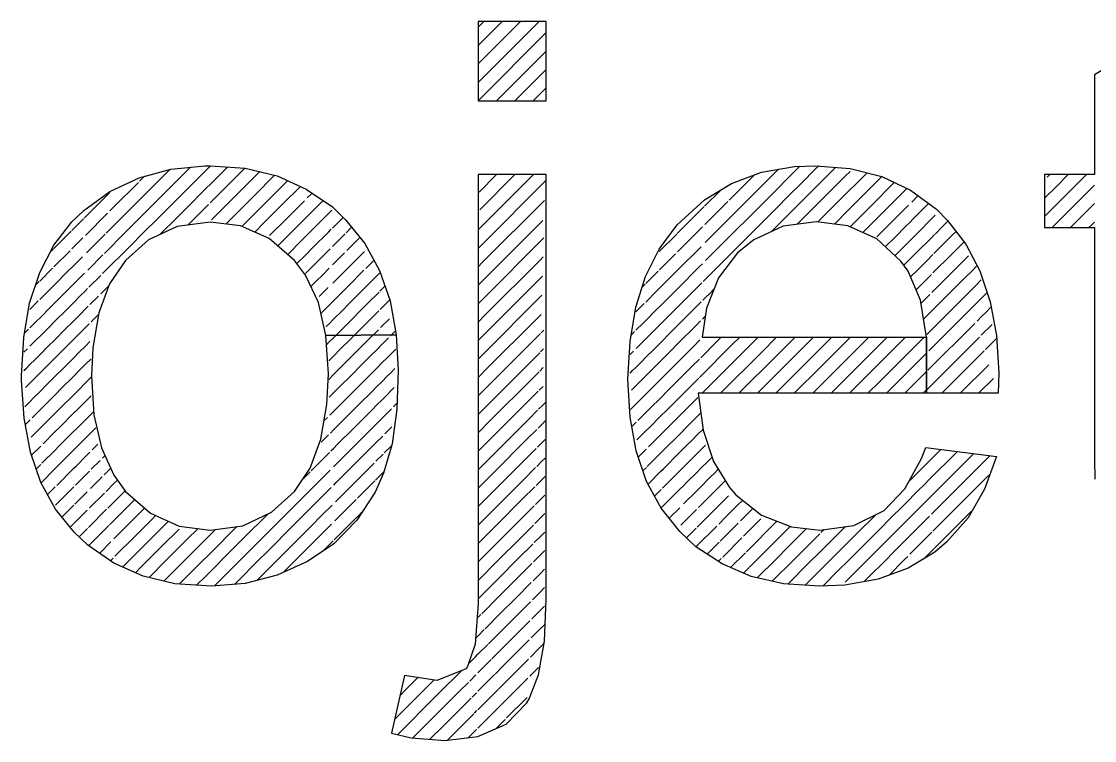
# Model space of a CAD drawing. Extents: x 0 to 13080, y 0 to 6750.
# Drawn here: x 12303.01 to 12333.87, y 1018.81 to 1039.48 of the extents above; entities that cross this region are included whole.
import ezdxf

# ---------------------------------------------------------------- set-up
doc = ezdxf.new("R2010")
doc.units = 0
doc.header["$MEASUREMENT"] = 0
doc.layers.add('MTH-CARIMBO-TXT1', color=1, linetype='CONTINUOUS')

msp = doc.modelspace()

# ---------------------------------------------------------------- linework, layer by layer
at = {"layer": 'MTH-CARIMBO-TXT1', "linetype": 'Continuous'}
for p, q in [((12316.143185, 1037.733419), (12317.894344, 1039.484578)), ((12316.143185, 1038.263749), (12317.364014, 1039.484578)), ((12316.143185, 1038.794079), (12316.833684, 1039.484578)), ((12316.143185, 1039.324409), (12316.303354, 1039.484578)), ((12316.170836, 1037.23074), (12318.104276, 1039.16418)), ((12316.668933, 1037.198507), (12318.104276, 1038.63385)), ((12317.199263, 1037.198507), (12318.104276, 1038.10352)), ((12317.729593, 1037.198507), (12318.104276, 1037.57319)), ((12306.478079, 1034.432274), (12307.276417, 1035.230612)), ((12307.354548, 1034.778413), (12307.871889, 1035.295754)), ((12308.156372, 1035.049907), (12308.300542, 1035.194078)), ((12308.300542, 1035.194078), (12308.433296, 1035.326831)), ((12308.433296, 1034.796501), (12308.941206, 1035.304411)), ((12308.433296, 1034.266171), (12309.438391, 1035.271266)), ((12309.576224, 1034.878769), (12309.865228, 1035.167773)), ((12324.406835, 1034.860138), (12324.781109, 1035.234412)), ((12324.55992, 1034.482893), (12325.20751, 1035.130482)), ((12325.20751, 1035.130482), (12325.285139, 1035.208111)), ((12325.285139, 1035.208111), (12325.398556, 1035.321529)), ((12325.435131, 1034.827773), (12325.859587, 1035.252229)), ((12325.859587, 1035.252229), (12325.939246, 1035.331888)), ((12325.863244, 1034.725557), (12326.430499, 1035.292811)), ((12326.701226, 1035.033208), (12326.841619, 1035.173601)), ((12327.012554, 1034.814206), (12327.331962, 1035.133614)), ((12305.656675, 1034.1412), (12306.371497, 1034.856023)), ((12306.408527, 1034.893053), (12306.548337, 1035.032862)), ((12307.409521, 1034.303056), (12308.156372, 1035.049907)), ((12309.395389, 1034.697934), (12309.576224, 1034.878769)), ((12309.711535, 1034.483749), (12310.291572, 1035.063787)), ((12310.437072, 1034.678956), (12310.666449, 1034.908334)), ((12316.168889, 1034.577143), (12316.672275, 1035.080528)), ((12316.194654, 1034.072578), (12317.202605, 1035.080528)), ((12316.220419, 1033.568013), (12317.732935, 1035.080528)), ((12316.246185, 1033.063448), (12318.091746, 1034.90901)), ((12323.461209, 1034.444842), (12324.088018, 1035.071651)), ((12324.24023, 1034.693532), (12324.406835, 1034.860138)), ((12325.083481, 1034.476123), (12325.435131, 1034.827773)), ((12325.866902, 1034.198884), (12326.701226, 1035.033208)), ((12326.819051, 1034.620703), (12327.012554, 1034.814206)), ((12327.157383, 1034.428705), (12327.753107, 1035.024429)), ((12327.850597, 1034.591588), (12328.113109, 1034.854101)), ((12332.507414, 1035.005765), (12332.582177, 1035.080528)), ((12332.764544, 1034.732565), (12333.112507, 1035.080528)), ((12333.021674, 1034.459365), (12333.642837, 1035.080528)), ((12304.816719, 1033.831575), (12305.549533, 1034.564389)), ((12307.066073, 1034.489938), (12307.354548, 1034.778413)), ((12307.71339, 1034.076595), (12308.344177, 1034.707382)), ((12308.344177, 1034.707382), (12308.433296, 1034.796501)), ((12308.474572, 1033.777117), (12309.395389, 1034.697934)), ((12309.846845, 1034.08873), (12310.297753, 1034.539638)), ((12310.297753, 1034.539638), (12310.437072, 1034.678956)), ((12310.528159, 1034.239714), (12311.031355, 1034.74291)), ((12311.228523, 1034.409748), (12311.369291, 1034.550516)), ((12322.65726, 1034.171223), (12323.124622, 1034.638585)), ((12323.504948, 1033.95825), (12324.121177, 1034.57448)), ((12324.121177, 1034.57448), (12324.24023, 1034.693532)), ((12325.585123, 1034.447436), (12325.863244, 1034.725557)), ((12325.917128, 1033.71878), (12326.819051, 1034.620703)), ((12327.705914, 1034.446906), (12327.850597, 1034.591588)), ((12327.948289, 1034.158951), (12328.47315, 1034.683812)), ((12332.437049, 1034.40507), (12332.764544, 1034.732565)), ((12333.278803, 1034.186164), (12333.871447, 1034.778808)), ((12305.754431, 1033.708627), (12306.26663, 1034.220825)), ((12306.26663, 1034.220825), (12306.478079, 1034.432274)), ((12306.54763, 1033.971496), (12307.066073, 1034.489938)), ((12306.822292, 1033.715827), (12307.409521, 1034.303056)), ((12307.797194, 1033.630069), (12308.387812, 1034.220687)), ((12309.348595, 1034.12081), (12309.711535, 1034.483749)), ((12310.222529, 1033.934083), (12310.528159, 1034.239714)), ((12310.619246, 1033.800471), (12311.14566, 1034.326884)), ((12311.27958, 1033.930474), (12311.683735, 1034.334629)), ((12316.27195, 1032.558883), (12318.049953, 1034.336886)), ((12322.66663, 1033.650263), (12323.324258, 1034.30789)), ((12323.362197, 1034.34583), (12323.461209, 1034.444842)), ((12324.174799, 1034.097772), (12324.55992, 1034.482893)), ((12324.713005, 1034.105648), (12325.083481, 1034.476123)), ((12324.959452, 1033.821764), (12325.585123, 1034.447436)), ((12325.735116, 1034.067098), (12325.866902, 1034.198884)), ((12326.796484, 1034.067806), (12327.157383, 1034.428705)), ((12327.302212, 1034.043204), (12327.705914, 1034.446906)), ((12328.045981, 1033.726313), (12328.523212, 1034.203544)), ((12328.612222, 1034.292553), (12328.794362, 1034.474694)), ((12328.655408, 1033.80541), (12329.098725, 1034.248727)), ((12332.437049, 1033.87474), (12333.021674, 1034.459365)), ((12333.535933, 1033.912964), (12333.871447, 1034.248478)), ((12304.849246, 1033.333771), (12305.48417, 1033.968696)), ((12305.550917, 1034.035443), (12305.656675, 1034.1412)), ((12306.161762, 1033.585627), (12306.54763, 1033.971496)), ((12307.464495, 1033.8277), (12307.71339, 1034.076595)), ((12308.888616, 1033.660831), (12309.348595, 1034.12081)), ((12309.351122, 1033.593006), (12309.846845, 1034.08873)), ((12309.982156, 1033.69371), (12310.222529, 1033.934083)), ((12311.193804, 1033.844698), (12311.27958, 1033.930474)), ((12311.330636, 1033.451201), (12311.938653, 1034.059218)), ((12321.871786, 1033.385749), (12322.639284, 1034.153246)), ((12323.278461, 1033.731764), (12323.504948, 1033.95825)), ((12323.899601, 1033.822573), (12324.174799, 1034.097772)), ((12324.109369, 1033.502011), (12324.713005, 1034.105648)), ((12325.321597, 1033.653579), (12325.735116, 1034.067098)), ((12326.38918, 1033.660502), (12326.796484, 1034.067806)), ((12326.842047, 1033.583039), (12327.302212, 1034.043204)), ((12327.659014, 1033.869675), (12327.948289, 1034.158951)), ((12328.698595, 1033.318266), (12329.291438, 1033.91111)), ((12332.64912, 1033.556481), (12333.278803, 1034.186164)), ((12333.17945, 1033.556481), (12333.535933, 1033.912964)), ((12304.456988, 1033.471843), (12304.795219, 1033.810075)), ((12305.54867, 1033.502865), (12305.754431, 1033.708627)), ((12305.852188, 1033.276053), (12306.161762, 1033.585627)), ((12306.617182, 1033.510717), (12306.822292, 1033.715827)), ((12307.001578, 1033.364783), (12307.464495, 1033.8277)), ((12309.717892, 1033.429447), (12309.982156, 1033.69371)), ((12310.147305, 1033.328529), (12310.619246, 1033.800471)), ((12310.710333, 1033.361228), (12311.041673, 1033.692568)), ((12311.041673, 1033.692568), (12311.193804, 1033.844698)), ((12311.954856, 1033.54509), (12312.260653, 1033.850888)), ((12316.297715, 1032.054318), (12318.008159, 1033.764763)), ((12321.876462, 1032.860095), (12322.596884, 1033.580517)), ((12322.676, 1033.129302), (12323.191675, 1033.644978)), ((12323.191675, 1033.644978), (12323.278461, 1033.731764)), ((12323.548686, 1033.471659), (12323.899601, 1033.822573)), ((12324.582655, 1033.444967), (12324.86609, 1033.728402)), ((12324.86609, 1033.728402), (12324.959452, 1033.821764)), ((12327.205421, 1033.416083), (12327.447041, 1033.657703)), ((12327.447041, 1033.657703), (12327.659014, 1033.869675)), ((12327.612114, 1033.292445), (12328.045981, 1033.726313)), ((12328.143674, 1033.293675), (12328.438765, 1033.588766)), ((12328.438765, 1033.588766), (12328.555366, 1033.705368)), ((12328.555366, 1033.705368), (12328.655408, 1033.80541)), ((12329.284125, 1033.373467), (12329.491076, 1033.580418)), ((12329.491076, 1033.580418), (12329.651723, 1033.741064)), ((12333.70978, 1033.556481), (12333.793063, 1033.639764)), ((12333.793063, 1033.639764), (12333.871447, 1033.718147)), ((12303.94017, 1032.955026), (12304.439695, 1033.45455)), ((12304.881773, 1032.835968), (12305.418808, 1033.373003)), ((12305.445713, 1033.399909), (12305.54867, 1033.502865)), ((12305.546423, 1032.970288), (12305.852188, 1033.276053)), ((12306.056895, 1032.95043), (12306.617182, 1033.510717)), ((12310.381155, 1033.03205), (12310.710333, 1033.361228)), ((12310.937687, 1033.058251), (12311.188961, 1033.309525)), ((12311.188961, 1033.309525), (12311.330636, 1033.451201)), ((12311.381693, 1032.971927), (12311.847305, 1033.437539)), ((12311.847305, 1033.437539), (12311.919024, 1033.509258)), ((12311.9573, 1033.017204), (12312.318547, 1033.378451)), ((12312.347117, 1033.407021), (12312.505739, 1033.565644)), ((12312.366341, 1032.895916), (12312.741977, 1033.271551)), ((12316.143185, 1033.490778), (12316.220419, 1033.568013)), ((12321.354621, 1032.868584), (12321.854545, 1033.368508)), ((12323.194725, 1033.117697), (12323.548686, 1033.471659)), ((12323.678025, 1033.070667), (12324.109369, 1033.502011)), ((12327.854295, 1033.004297), (12328.143674, 1033.293675)), ((12328.539614, 1033.159286), (12328.698595, 1033.318266)), ((12328.741781, 1032.831123), (12329.178191, 1033.267532)), ((12329.178191, 1033.267532), (12329.266261, 1033.355602)), ((12329.624709, 1033.183721), (12329.772042, 1033.331053)), ((12329.772042, 1033.331053), (12329.889377, 1033.448388)), ((12304.460955, 1032.945481), (12304.778646, 1033.263172)), ((12305.393427, 1032.817293), (12305.546423, 1032.970288)), ((12310.801421, 1032.921985), (12310.937687, 1033.058251)), ((12311.184117, 1032.774352), (12311.381693, 1032.971927)), ((12316.143185, 1032.960448), (12316.246185, 1033.063448)), ((12316.32348, 1031.549753), (12317.966366, 1033.192639)), ((12317.966366, 1033.192639), (12318.037227, 1033.2635)), ((12321.881137, 1032.33444), (12322.554485, 1033.007787)), ((12322.68537, 1032.608342), (12323.059093, 1032.982065)), ((12323.059093, 1032.982065), (12323.194725, 1033.117697)), ((12323.110988, 1032.503631), (12323.592425, 1032.985067)), ((12323.592425, 1032.985067), (12323.678025, 1033.070667)), ((12328.241366, 1032.861038), (12328.354317, 1032.973989)), ((12328.354317, 1032.973989), (12328.539614, 1033.159286)), ((12329.254465, 1032.813476), (12329.624709, 1033.183721)), ((12329.892361, 1032.921043), (12330.122326, 1033.151007)), ((12303.836097, 1032.850953), (12303.933996, 1032.948851)), ((12303.943285, 1032.427811), (12304.407646, 1032.892171)), ((12304.464923, 1032.419118), (12304.762073, 1032.716269)), ((12304.9143, 1032.338165), (12305.353445, 1032.77731)), ((12305.544176, 1032.437711), (12305.949945, 1032.84348)), ((12305.949945, 1032.84348), (12306.056895, 1032.95043)), ((12310.666043, 1032.786608), (12310.801421, 1032.921985)), ((12310.932874, 1032.523108), (12311.184117, 1032.774352)), ((12311.432749, 1032.492654), (12311.755956, 1032.81586)), ((12311.755956, 1032.81586), (12311.89022, 1032.950124)), ((12311.959743, 1032.489318), (12312.298684, 1032.828259)), ((12312.385566, 1032.38481), (12312.875921, 1032.875165)), ((12317.924573, 1032.620516), (12318.016907, 1032.712851)), ((12321.358579, 1032.342212), (12321.822849, 1032.806482)), ((12328.130602, 1032.750273), (12328.241366, 1032.861038)), ((12328.523862, 1032.613203), (12328.741781, 1032.831123)), ((12329.064943, 1032.623955), (12329.222504, 1032.781515)), ((12329.224804, 1032.253486), (12329.758342, 1032.787024)), ((12329.758342, 1032.787024), (12329.892361, 1032.921043)), ((12330.012681, 1032.511032), (12330.247142, 1032.745493)), ((12303.537539, 1032.022065), (12303.903612, 1032.388138)), ((12304.375597, 1032.329793), (12304.464923, 1032.419118)), ((12305.341141, 1032.234676), (12305.544176, 1032.437711)), ((12311.179274, 1032.239178), (12311.432749, 1032.492654)), ((12311.664607, 1032.194181), (12311.861416, 1032.390991)), ((12312.278822, 1032.278066), (12312.385566, 1032.38481)), ((12312.912457, 1032.381371), (12313.147084, 1032.615998)), ((12316.143185, 1032.430118), (12316.27195, 1032.558883)), ((12316.349245, 1031.045188), (12317.924573, 1032.620516)), ((12321.885813, 1031.808785), (12322.512085, 1032.435058)), ((12322.512085, 1032.435058), (12322.594835, 1032.517807)), ((12322.92651, 1032.319152), (12323.110988, 1032.503631)), ((12328.387007, 1032.476348), (12328.523862, 1032.613203)), ((12328.582035, 1032.141046), (12328.784968, 1032.343979)), ((12328.784968, 1032.343979), (12329.064943, 1032.623955)), ((12329.195144, 1031.693495), (12329.891976, 1032.390327)), ((12329.891976, 1032.390327), (12330.012681, 1032.511032)), ((12330.3416, 1032.309621), (12330.497187, 1032.465208)), ((12303.9464, 1031.900595), (12304.375597, 1032.329793)), ((12304.46889, 1031.892756), (12304.745501, 1032.169366)), ((12304.745501, 1032.169366), (12304.823457, 1032.247322)), ((12304.946827, 1031.840362), (12305.288082, 1032.181617)), ((12311.483806, 1032.01338), (12311.664607, 1032.194181)), ((12311.962187, 1031.961431), (12312.278822, 1032.278066)), ((12312.40479, 1031.873704), (12312.860549, 1032.329463)), ((12312.933989, 1031.872573), (12313.306486, 1032.245069)), ((12316.143185, 1031.899788), (12316.297715, 1032.054318)), ((12316.37501, 1030.540623), (12317.882779, 1032.048392)), ((12317.882779, 1032.048392), (12317.996588, 1032.162201)), ((12320.962661, 1031.946294), (12321.318773, 1032.302405)), ((12321.362537, 1031.815839), (12321.791153, 1032.244456)), ((12321.791153, 1032.244456), (12321.881137, 1032.33444)), ((12322.614027, 1032.00667), (12322.694739, 1032.087382)), ((12322.694739, 1032.087382), (12322.92651, 1032.319152)), ((12328.951696, 1031.980377), (12329.178747, 1032.207429)), ((12330.025609, 1031.99363), (12330.133, 1032.101021)), ((12330.133, 1032.101021), (12330.3416, 1032.309621)), ((12330.436057, 1031.873748), (12330.615623, 1032.053314)), ((12303.414969, 1031.899494), (12303.522603, 1032.007128)), ((12303.540474, 1031.49467), (12303.873229, 1031.827424)), ((12303.873229, 1031.827424), (12303.9464, 1031.900595)), ((12303.949515, 1031.37338), (12304.343548, 1031.767414)), ((12304.343548, 1031.767414), (12304.46889, 1031.892756)), ((12304.829559, 1031.723095), (12304.908491, 1031.802027)), ((12305.288855, 1031.65206), (12305.520999, 1031.884204)), ((12311.332905, 1031.862479), (12311.483806, 1032.01338)), ((12311.573258, 1031.572503), (12311.832613, 1031.831857)), ((12311.964631, 1031.433545), (12312.258959, 1031.727873)), ((12312.258959, 1031.727873), (12312.40479, 1031.873704)), ((12312.424015, 1031.362599), (12312.845177, 1031.783761)), ((12312.845177, 1031.783761), (12312.933989, 1031.872573)), ((12313.31947, 1031.727724), (12313.46423, 1031.872484)), ((12320.864549, 1031.848181), (12320.949967, 1031.933599)), ((12320.96467, 1031.417973), (12321.287688, 1031.74099)), ((12321.287688, 1031.74099), (12321.362537, 1031.815839)), ((12321.759457, 1031.682429), (12321.885813, 1031.808785)), ((12321.890488, 1031.283131), (12322.469686, 1031.862328)), ((12322.469686, 1031.862328), (12322.577157, 1031.9698)), ((12322.793928, 1031.65624), (12322.931364, 1031.793677)), ((12328.738608, 1031.76729), (12328.828154, 1031.856836)), ((12328.828154, 1031.856836), (12328.951696, 1031.980377)), ((12329.165483, 1031.133504), (12330.025609, 1031.99363)), ((12330.253319, 1031.69101), (12330.436057, 1031.873748)), ((12303.245765, 1031.19996), (12303.493477, 1031.447672)), ((12304.472858, 1031.366393), (12304.728928, 1031.622463)), ((12304.728928, 1031.622463), (12304.829559, 1031.723095)), ((12304.979354, 1031.342559), (12305.222719, 1031.585924)), ((12311.886755, 1031.355669), (12311.964631, 1031.433545)), ((12312.955521, 1031.363775), (12313.296031, 1031.704285)), ((12313.329477, 1031.2074), (12313.600601, 1031.478525)), ((12316.143185, 1031.369458), (12316.32348, 1031.549753)), ((12316.400775, 1030.036058), (12317.840986, 1031.476269)), ((12317.840986, 1031.476269), (12317.976269, 1031.611552)), ((12321.366494, 1031.289467), (12321.759457, 1031.682429)), ((12322.427286, 1031.289598), (12322.55948, 1031.421792)), ((12322.604831, 1031.467143), (12322.704109, 1031.566421)), ((12322.704109, 1031.566421), (12322.793928, 1031.65624)), ((12328.878334, 1031.376685), (12329.134991, 1031.633342)), ((12329.135823, 1030.573514), (12330.159242, 1031.596933)), ((12330.159242, 1031.596933), (12330.253319, 1031.69101)), ((12330.373638, 1031.280999), (12330.530515, 1031.437876)), ((12330.530515, 1031.437876), (12330.684668, 1031.592029)), ((12330.684668, 1031.592029), (12330.781945, 1031.689306)), ((12303.54341, 1030.967275), (12303.842845, 1031.266711)), ((12303.842845, 1031.266711), (12303.949515, 1031.37338)), ((12303.95263, 1030.846165), (12304.3115, 1031.205035)), ((12304.3115, 1031.205035), (12304.472858, 1031.366393)), ((12304.712355, 1031.07556), (12304.835662, 1031.198867)), ((12304.835662, 1031.198867), (12304.93238, 1031.295585)), ((12311.619393, 1031.088307), (12311.803809, 1031.272723)), ((12311.803809, 1031.272723), (12311.886755, 1031.355669)), ((12311.967075, 1030.905659), (12312.239097, 1031.177681)), ((12312.239097, 1031.177681), (12312.424015, 1031.362599)), ((12312.443239, 1030.851493), (12312.829805, 1031.238059)), ((12312.829805, 1031.238059), (12312.955521, 1031.363775)), ((12312.977053, 1030.854977), (12313.285576, 1031.1635)), ((12320.682075, 1031.135378), (12320.919948, 1031.373251)), ((12320.966679, 1030.889652), (12321.256603, 1031.179575)), ((12321.256603, 1031.179575), (12321.366494, 1031.289467)), ((12321.370452, 1030.763094), (12321.727761, 1031.120403)), ((12321.727761, 1031.120403), (12321.890488, 1031.283131)), ((12321.895164, 1030.757476), (12322.427286, 1031.289598)), ((12329.091234, 1031.059255), (12329.165483, 1031.133504)), ((12329.106162, 1030.013523), (12330.292875, 1031.200236)), ((12330.292875, 1031.200236), (12330.373638, 1031.280999)), ((12330.624973, 1031.002004), (12330.753714, 1031.130745)), ((12330.753714, 1031.130745), (12330.883113, 1031.260144)), ((12303.248527, 1030.672392), (12303.464351, 1030.888217)), ((12303.464351, 1030.888217), (12303.54341, 1030.967275)), ((12303.812462, 1030.705997), (12303.95263, 1030.846165)), ((12304.279451, 1030.642656), (12304.476826, 1030.840031)), ((12304.476826, 1030.840031), (12304.712355, 1031.07556)), ((12305.01188, 1030.844756), (12305.157356, 1030.990231)), ((12305.157356, 1030.990231), (12305.232961, 1031.065836)), ((12311.775005, 1030.713589), (12311.874068, 1030.812652)), ((12311.874068, 1030.812652), (12311.967075, 1030.905659)), ((12312.219234, 1030.627488), (12312.443239, 1030.851493)), ((12312.814433, 1030.692357), (12312.977053, 1030.854977)), ((12313.339483, 1030.687076), (12313.590914, 1030.938508)), ((12316.143185, 1030.839128), (12316.349245, 1031.045188)), ((12316.42654, 1029.531493), (12317.799192, 1030.904145)), ((12317.799192, 1030.904145), (12317.95595, 1031.060903)), ((12320.683509, 1030.606481), (12320.88993, 1030.812902)), ((12320.88993, 1030.812902), (12320.966679, 1030.889652)), ((12322.384887, 1030.716869), (12322.541802, 1030.873784)), ((12322.595634, 1030.927616), (12322.67603, 1031.008012)), ((12328.954778, 1030.922799), (12329.091234, 1031.059255)), ((12329.076502, 1029.453533), (12330.426508, 1030.803539)), ((12330.493957, 1030.870988), (12330.624973, 1031.002004)), ((12303.098139, 1030.522004), (12303.209247, 1030.633112)), ((12303.546345, 1030.43988), (12303.812462, 1030.705997)), ((12303.955745, 1030.31895), (12304.279451, 1030.642656)), ((12304.480793, 1030.313668), (12304.695782, 1030.528657)), ((12304.695782, 1030.528657), (12304.841765, 1030.67464)), ((12304.841765, 1030.67464), (12304.956269, 1030.789144)), ((12311.969519, 1030.377773), (12312.219234, 1030.627488)), ((12312.462464, 1030.340387), (12312.814433, 1030.692357)), ((12312.998586, 1030.346179), (12313.275122, 1030.622716)), ((12313.624311, 1030.441574), (12313.769313, 1030.586576)), ((12316.143185, 1030.308798), (12316.37501, 1030.540623)), ((12317.757399, 1030.332022), (12317.935631, 1030.510254)), ((12317.955412, 1030.530035), (12318.034574, 1030.609197)), ((12320.544916, 1030.467889), (12320.644309, 1030.567281)), ((12320.968688, 1030.36133), (12321.225518, 1030.61816)), ((12321.225518, 1030.61816), (12321.370452, 1030.763094)), ((12321.37441, 1030.236722), (12321.696065, 1030.558377)), ((12321.696065, 1030.558377), (12321.895164, 1030.757476)), ((12321.899839, 1030.231821), (12322.384887, 1030.716869)), ((12329.047477, 1030.485169), (12329.135823, 1030.573514)), ((12330.614277, 1030.460977), (12330.719431, 1030.566132)), ((12330.719431, 1030.566132), (12330.82276, 1030.669461)), ((12330.82276, 1030.669461), (12330.926617, 1030.773317)), ((12303.251289, 1030.144824), (12303.435226, 1030.328761)), ((12303.435226, 1030.328761), (12303.546345, 1030.43988)), ((12303.782078, 1030.145283), (12303.955745, 1030.31895)), ((12304.247402, 1030.080277), (12304.480793, 1030.313668)), ((12304.847868, 1030.150413), (12304.980158, 1030.282703)), ((12311.780384, 1030.188638), (12311.861381, 1030.269635)), ((12311.861381, 1030.269635), (12311.969519, 1030.377773)), ((12312.199372, 1030.077295), (12312.462464, 1030.340387)), ((12312.799062, 1030.146655), (12312.998586, 1030.346179)), ((12313.349489, 1030.166753), (12313.569701, 1030.386965)), ((12316.452305, 1029.026928), (12317.757399, 1030.332022)), ((12320.684942, 1030.077584), (12320.859911, 1030.252553)), ((12320.859911, 1030.252553), (12320.968688, 1030.36133)), ((12321.194432, 1030.056745), (12321.37441, 1030.236722)), ((12321.664369, 1029.996351), (12321.899839, 1030.231821)), ((12322.342487, 1030.144139), (12322.524124, 1030.325776)), ((12322.506189, 1029.247181), (12323.450583, 1030.191575)), ((12322.545766, 1029.817088), (12323.026319, 1030.297641)), ((12323.026319, 1030.297641), (12323.136207, 1030.407529)), ((12323.450583, 1030.191575), (12323.666537, 1030.407529)), ((12323.874848, 1030.085509), (12324.196867, 1030.407529)), ((12324.299112, 1029.979443), (12324.727197, 1030.407529)), ((12324.723376, 1029.873377), (12325.257527, 1030.407529)), ((12325.14764, 1029.767311), (12325.787857, 1030.407529)), ((12325.571904, 1029.661245), (12326.318187, 1030.407529)), ((12325.996168, 1029.555179), (12326.848518, 1030.407529)), ((12326.420432, 1029.449113), (12327.378848, 1030.407529)), ((12326.844696, 1029.343047), (12327.909178, 1030.407529)), ((12327.26896, 1029.236981), (12328.439508, 1030.407529)), ((12327.693224, 1029.130915), (12328.969838, 1030.407529)), ((12329.046841, 1028.893542), (12330.560141, 1030.406842)), ((12330.813889, 1030.13026), (12330.891806, 1030.208176)), ((12330.891806, 1030.208176), (12330.97012, 1030.286491)), ((12330.97012, 1030.286491), (12331.050368, 1030.366739)), ((12303.078764, 1029.9723), (12303.182824, 1030.07636)), ((12303.4061, 1029.769305), (12303.549281, 1029.912486)), ((12303.549281, 1029.912486), (12303.782078, 1030.145283)), ((12303.95886, 1029.791735), (12304.247402, 1030.080277)), ((12304.484761, 1029.787306), (12304.679209, 1029.981754)), ((12304.679209, 1029.981754), (12304.847868, 1030.150413)), ((12311.971963, 1029.849887), (12312.199372, 1030.077295)), ((12312.481688, 1029.829282), (12312.799062, 1030.146655)), ((12313.020118, 1029.837381), (12313.264667, 1030.081931)), ((12313.264667, 1030.081931), (12313.349489, 1030.166753)), ((12313.548488, 1029.835421), (12313.631439, 1029.918372)), ((12313.631439, 1029.918372), (12313.773602, 1030.060536)), ((12316.143185, 1029.778468), (12316.400775, 1030.036058)), ((12317.715605, 1029.759898), (12317.915312, 1029.959604)), ((12317.937476, 1029.981769), (12318.026176, 1030.070469)), ((12320.513616, 1029.906258), (12320.614515, 1030.007157)), ((12320.970697, 1029.833009), (12321.194432, 1030.056745)), ((12321.378368, 1029.71035), (12321.664369, 1029.996351)), ((12321.904515, 1029.706167), (12322.342487, 1030.144139)), ((12322.583169, 1028.793831), (12323.874848, 1030.085509)), ((12323.1135, 1028.793831), (12324.299112, 1029.979443)), ((12323.64383, 1028.793831), (12324.723376, 1029.873377)), ((12328.117488, 1029.024849), (12329.04156, 1029.948921)), ((12329.477461, 1028.793831), (12330.693774, 1030.010145)), ((12330.734596, 1030.050967), (12330.813889, 1030.13026)), ((12303.156402, 1029.519607), (12303.254051, 1029.617257)), ((12303.254051, 1029.617257), (12303.4061, 1029.769305)), ((12303.552216, 1029.385091), (12303.751695, 1029.58457)), ((12303.751695, 1029.58457), (12303.95886, 1029.791735)), ((12304.215354, 1029.517898), (12304.484761, 1029.787306)), ((12304.662636, 1029.434851), (12304.85397, 1029.626185)), ((12304.85397, 1029.626185), (12305.004046, 1029.776261)), ((12311.848694, 1029.726617), (12311.971963, 1029.849887)), ((12312.179509, 1029.527103), (12312.481688, 1029.829282)), ((12312.500913, 1029.318176), (12312.78369, 1029.600953)), ((12312.78369, 1029.600953), (12313.020118, 1029.837381)), ((12313.254213, 1029.541146), (12313.359495, 1029.646429)), ((12313.359495, 1029.646429), (12313.548488, 1029.835421)), ((12316.47807, 1028.522362), (12317.715605, 1029.759898)), ((12320.686375, 1029.548688), (12320.829892, 1029.692204)), ((12320.829892, 1029.692204), (12320.970697, 1029.833009)), ((12321.163347, 1029.49533), (12321.378368, 1029.71035)), ((12321.632673, 1029.434325), (12321.904515, 1029.706167)), ((12321.90919, 1029.180512), (12322.300088, 1029.57141)), ((12322.300088, 1029.57141), (12322.506447, 1029.777769)), ((12324.17416, 1028.793831), (12325.14764, 1029.767311)), ((12324.70449, 1028.793831), (12325.571904, 1029.661245)), ((12330.007791, 1028.793831), (12330.827407, 1029.613448)), ((12303.081314, 1029.444519), (12303.156402, 1029.519607)), ((12303.376974, 1029.209849), (12303.552216, 1029.385091)), ((12303.721311, 1029.023856), (12303.961975, 1029.26452)), ((12303.961975, 1029.26452), (12304.215354, 1029.517898)), ((12304.183305, 1028.95552), (12304.488728, 1029.260943)), ((12304.488728, 1029.260943), (12304.662636, 1029.434851)), ((12304.860073, 1029.101958), (12305.025904, 1029.267788)), ((12311.845173, 1029.192766), (12311.974407, 1029.322001)), ((12311.974407, 1029.322001), (12312.179509, 1029.527103)), ((12312.159647, 1028.97691), (12312.500913, 1029.318176)), ((12312.768318, 1029.055251), (12313.04165, 1029.328584)), ((12313.04165, 1029.328584), (12313.254213, 1029.541146)), ((12313.369502, 1029.126105), (12313.527275, 1029.283878)), ((12313.527275, 1029.283878), (12313.638567, 1029.39517)), ((12313.638567, 1029.39517), (12313.751916, 1029.508519)), ((12316.143185, 1029.248138), (12316.42654, 1029.531493)), ((12317.673812, 1029.187775), (12317.894992, 1029.408955)), ((12317.91954, 1029.433503), (12318.017779, 1029.531741)), ((12320.513616, 1029.375928), (12320.584721, 1029.447034)), ((12320.584721, 1029.447034), (12320.686375, 1029.548688)), ((12320.799873, 1029.131856), (12320.972706, 1029.304688)), ((12320.972706, 1029.304688), (12321.163347, 1029.49533)), ((12321.382325, 1029.183977), (12321.632673, 1029.434325)), ((12325.23482, 1028.793831), (12325.996168, 1029.555179)), ((12325.76515, 1028.793831), (12326.420432, 1029.449113)), ((12326.29548, 1028.793831), (12326.844696, 1029.343047)), ((12328.541752, 1028.918783), (12329.04156, 1029.418591)), ((12303.12998, 1028.962855), (12303.256814, 1029.089689)), ((12303.256814, 1029.089689), (12303.376974, 1029.209849)), ((12303.555152, 1028.857696), (12303.721311, 1029.023856)), ((12303.96509, 1028.737305), (12304.183305, 1028.95552)), ((12304.646064, 1028.887948), (12304.860073, 1029.101958)), ((12311.976851, 1028.794114), (12312.159647, 1028.97691)), ((12312.520137, 1028.807071), (12312.768318, 1029.055251)), ((12313.063182, 1028.819786), (12313.243758, 1029.000362)), ((12313.243758, 1029.000362), (12313.369502, 1029.126105)), ((12313.645695, 1028.871968), (12313.730229, 1028.956503)), ((12316.143185, 1028.717808), (12316.452305, 1029.026928)), ((12316.503835, 1028.017797), (12317.673812, 1029.187775)), ((12317.901604, 1028.885237), (12318.009381, 1028.993013)), ((12320.554927, 1028.88691), (12320.687809, 1029.019791)), ((12320.687809, 1029.019791), (12320.799873, 1029.131856)), ((12321.132262, 1028.933914), (12321.382325, 1029.183977)), ((12321.600976, 1028.872298), (12321.90919, 1029.180512)), ((12321.913866, 1028.654857), (12322.257688, 1028.99868)), ((12322.257688, 1028.99868), (12322.488769, 1029.229761)), ((12326.82581, 1028.793831), (12327.26896, 1029.236981)), ((12327.35614, 1028.793831), (12327.693224, 1029.130915)), ((12327.88647, 1028.793831), (12328.117488, 1029.024849)), ((12330.538121, 1028.793831), (12330.96104, 1029.216751)), ((12303.259576, 1028.562121), (12303.347849, 1028.650394)), ((12303.347849, 1028.650394), (12303.555152, 1028.857696)), ((12303.690928, 1028.463143), (12303.96509, 1028.737305)), ((12304.151256, 1028.393141), (12304.492696, 1028.73458)), ((12304.492696, 1028.73458), (12304.646064, 1028.887948)), ((12304.866176, 1028.577731), (12305.013425, 1028.72498)), ((12311.861672, 1028.678935), (12311.976851, 1028.794114)), ((12312.139784, 1028.426717), (12312.520137, 1028.807071)), ((12312.752946, 1028.509549), (12313.063182, 1028.819786)), ((12313.379508, 1028.605781), (12313.506061, 1028.732335)), ((12313.506061, 1028.732335), (12313.645695, 1028.871968)), ((12317.632019, 1028.615651), (12317.874673, 1028.858306)), ((12320.769855, 1028.571507), (12320.974714, 1028.776366)), ((12320.974714, 1028.776366), (12321.132262, 1028.933914)), ((12321.101177, 1028.372499), (12321.386283, 1028.657605)), ((12321.386283, 1028.657605), (12321.600976, 1028.872298)), ((12321.56928, 1028.310272), (12321.913866, 1028.654857)), ((12322.215289, 1028.425951), (12322.458156, 1028.668817)), ((12328.4168, 1028.793831), (12328.541752, 1028.918783)), ((12328.966016, 1028.812717), (12329.04156, 1028.888261)), ((12303.103558, 1028.406103), (12303.259576, 1028.562121)), ((12303.318723, 1028.090938), (12303.558087, 1028.330302)), ((12303.558087, 1028.330302), (12303.690928, 1028.463143)), ((12303.968205, 1028.21009), (12304.151256, 1028.393141)), ((12304.496663, 1028.208218), (12304.629491, 1028.341045)), ((12304.629491, 1028.341045), (12304.866176, 1028.577731)), ((12311.979295, 1028.266228), (12312.139784, 1028.426717)), ((12312.539362, 1028.295965), (12312.752946, 1028.509549)), ((12313.084714, 1028.310988), (12313.233304, 1028.459577)), ((12313.233304, 1028.459577), (12313.379508, 1028.605781)), ((12313.484848, 1028.180791), (12313.652823, 1028.348766)), ((12313.708543, 1028.404486), (12313.800235, 1028.496178)), ((12316.143185, 1028.187477), (12316.47807, 1028.522362)), ((12316.5296, 1027.513232), (12317.632019, 1028.615651)), ((12317.883668, 1028.336971), (12318.000983, 1028.454285)), ((12318.000983, 1028.454285), (12318.076914, 1028.530217)), ((12320.525134, 1028.326786), (12320.689242, 1028.490894)), ((12320.689242, 1028.490894), (12320.769855, 1028.571507)), ((12320.976723, 1028.248045), (12321.101177, 1028.372499)), ((12321.918541, 1028.129203), (12322.215289, 1028.425951)), ((12303.121553, 1027.893767), (12303.262338, 1028.034553)), ((12303.660544, 1027.902429), (12303.968205, 1028.21009)), ((12304.119207, 1027.830762), (12304.496663, 1028.208218)), ((12304.612918, 1027.794143), (12304.872279, 1028.053503)), ((12304.872279, 1028.053503), (12305.000947, 1028.182171)), ((12305.000947, 1028.182171), (12305.088315, 1028.26954)), ((12311.710398, 1027.997332), (12311.81373, 1028.100663)), ((12311.878171, 1028.165104), (12311.979295, 1028.266228)), ((12312.119921, 1027.876525), (12312.539362, 1028.295965)), ((12312.737574, 1027.963847), (12313.084714, 1028.310988)), ((12313.222849, 1027.918792), (12313.389514, 1028.085457)), ((12313.389514, 1028.085457), (12313.484848, 1028.180791)), ((12316.555365, 1027.008667), (12317.590225, 1028.043528)), ((12317.590225, 1028.043528), (12317.854354, 1028.307657)), ((12320.739836, 1028.011158), (12320.976723, 1028.248045)), ((12321.070092, 1027.811084), (12321.390241, 1028.131232)), ((12321.390241, 1028.131232), (12321.56928, 1028.310272)), ((12321.537584, 1027.748246), (12321.918541, 1028.129203)), ((12322.172889, 1027.853221), (12322.377229, 1028.05756)), ((12322.377229, 1028.05756), (12322.464829, 1028.14516)), ((12322.464829, 1028.14516), (12322.551599, 1028.23193)), ((12303.289597, 1027.531482), (12303.561022, 1027.802907)), ((12303.561022, 1027.802907), (12303.660544, 1027.902429)), ((12303.97132, 1027.682875), (12304.119207, 1027.830762)), ((12304.500631, 1027.681855), (12304.612918, 1027.794143)), ((12304.988468, 1027.639363), (12305.072132, 1027.723027)), ((12305.072132, 1027.723027), (12305.144927, 1027.795822)), ((12311.89467, 1027.651274), (12311.981739, 1027.738342)), ((12311.981739, 1027.738342), (12312.119921, 1027.876525)), ((12312.100059, 1027.326332), (12312.558586, 1027.784859)), ((12312.558586, 1027.784859), (12312.737574, 1027.963847)), ((12312.722202, 1027.418145), (12313.106247, 1027.80219)), ((12313.106247, 1027.80219), (12313.222849, 1027.918792)), ((12313.463635, 1027.629248), (12313.659951, 1027.825564)), ((12316.143185, 1027.657147), (12316.503835, 1028.017797)), ((12317.548432, 1027.471404), (12317.834035, 1027.757007)), ((12317.865733, 1027.788705), (12317.992585, 1027.915557)), ((12317.992585, 1027.915557), (12318.07469, 1027.997662)), ((12320.56415, 1027.835472), (12320.690675, 1027.961997)), ((12320.709817, 1027.450809), (12320.978732, 1027.719724)), ((12320.978732, 1027.719724), (12321.070092, 1027.811084)), ((12321.394198, 1027.60486), (12321.537584, 1027.748246)), ((12321.923216, 1027.603548), (12322.172889, 1027.853221)), ((12322.456628, 1027.606629), (12322.615435, 1027.765436)), ((12303.630161, 1027.341715), (12303.97132, 1027.682875)), ((12304.087159, 1027.268383), (12304.500631, 1027.681855)), ((12304.596345, 1027.24724), (12304.878381, 1027.529276)), ((12304.878381, 1027.529276), (12304.988468, 1027.639363)), ((12311.627015, 1027.383618), (12311.839186, 1027.595789)), ((12312.577811, 1027.273754), (12312.722202, 1027.418145)), ((12313.212395, 1027.378008), (12313.39952, 1027.565133)), ((12316.143185, 1027.126817), (12316.5296, 1027.513232)), ((12316.58113, 1026.504102), (12317.548432, 1027.471404)), ((12317.984187, 1027.376829), (12318.072465, 1027.465107)), ((12321.039007, 1027.249669), (12321.394198, 1027.60486)), ((12321.505888, 1027.18622), (12321.923216, 1027.603548)), ((12322.13049, 1027.280491), (12322.296302, 1027.446303)), ((12322.296302, 1027.446303), (12322.456628, 1027.606629)), ((12303.298828, 1027.010383), (12303.563958, 1027.275512)), ((12303.599777, 1026.781002), (12303.974435, 1027.15566)), ((12303.974435, 1027.15566), (12304.087159, 1027.268383)), ((12304.05511, 1026.706004), (12304.504598, 1027.155493)), ((12304.504598, 1027.155493), (12304.596345, 1027.24724)), ((12304.884484, 1027.005049), (12304.97599, 1027.096555)), ((12305.045533, 1027.166097), (12305.207536, 1027.3281)), ((12311.911169, 1027.137443), (12311.984183, 1027.210456)), ((12311.984183, 1027.210456), (12312.100059, 1027.326332)), ((12312.080196, 1026.77614), (12312.577811, 1027.273754)), ((12312.70683, 1026.872443), (12313.127779, 1027.293392)), ((12313.127779, 1027.293392), (12313.212395, 1027.378008)), ((12313.442422, 1027.077705), (12313.652024, 1027.287307)), ((12317.506638, 1026.899281), (12317.813716, 1027.206358)), ((12317.847797, 1027.240439), (12317.984187, 1027.376829)), ((12320.750848, 1026.96151), (12320.980741, 1027.191403)), ((12321.398156, 1027.078488), (12321.505888, 1027.18622)), ((12321.927892, 1027.077894), (12322.13049, 1027.280491)), ((12322.448427, 1027.068098), (12322.587193, 1027.206865)), ((12322.587193, 1027.206865), (12322.680441, 1027.300112)), ((12329.057872, 1026.783253), (12329.455355, 1027.180735)), ((12329.099645, 1026.294695), (12329.925893, 1027.120943)), ((12304.579772, 1026.700337), (12304.884484, 1027.005049)), ((12305.018933, 1026.609167), (12305.270144, 1026.860378)), ((12305.338753, 1026.928988), (12305.409648, 1026.999883)), ((12311.337856, 1026.56413), (12311.686721, 1026.912994)), ((12311.686721, 1026.912994), (12311.864642, 1027.090915)), ((12312.597035, 1026.762648), (12312.70683, 1026.872443)), ((12313.20194, 1026.837223), (12313.409526, 1027.044809)), ((12316.143185, 1026.596487), (12316.555365, 1027.008667)), ((12316.606895, 1025.999537), (12317.506638, 1026.899281)), ((12317.829861, 1026.692173), (12317.975789, 1026.838101)), ((12317.975789, 1026.838101), (12318.070241, 1026.932553)), ((12321.007922, 1026.688254), (12321.398156, 1027.078488)), ((12321.474192, 1026.624194), (12321.927892, 1027.077894)), ((12322.08809, 1026.707762), (12322.215375, 1026.835046)), ((12322.215375, 1026.835046), (12322.448427, 1027.068098)), ((12322.551207, 1026.640548), (12322.745545, 1026.834887)), ((12322.745545, 1026.834887), (12322.870456, 1026.959798)), ((12329.141417, 1025.806138), (12330.396431, 1027.061151)), ((12329.18319, 1025.31758), (12330.866969, 1027.001359)), ((12303.435199, 1026.616423), (12303.566893, 1026.748118)), ((12303.572228, 1026.223123), (12303.97755, 1026.628445)), ((12303.97755, 1026.628445), (12304.05511, 1026.706004)), ((12304.023061, 1026.143626), (12304.508566, 1026.62913)), ((12304.508566, 1026.62913), (12304.579772, 1026.700337)), ((12304.5632, 1026.153434), (12304.890587, 1026.480821)), ((12304.890587, 1026.480821), (12304.963512, 1026.553746)), ((12305.390493, 1026.450397), (12305.576026, 1026.635931)), ((12311.107972, 1026.334245), (12311.310214, 1026.536487)), ((12311.746427, 1026.44237), (12311.890097, 1026.586041)), ((12311.986627, 1026.68257), (12312.080196, 1026.77614)), ((12312.060334, 1026.225947), (12312.597035, 1026.762648)), ((12312.691458, 1026.326741), (12313.149311, 1026.784594)), ((12313.191486, 1026.296439), (12313.419533, 1026.524486)), ((12316.143185, 1026.066157), (12316.58113, 1026.504102)), ((12317.464845, 1026.327157), (12317.793397, 1026.655709)), ((12320.883431, 1026.563763), (12320.98275, 1026.663081)), ((12321.02936, 1026.179362), (12321.402114, 1026.552115)), ((12321.402114, 1026.552115), (12321.474192, 1026.624194)), ((12321.442496, 1026.062167), (12321.932567, 1026.552239)), ((12321.932567, 1026.552239), (12322.08809, 1026.707762)), ((12322.134448, 1026.223789), (12322.440226, 1026.529567)), ((12322.440226, 1026.529567), (12322.551207, 1026.640548)), ((12322.810649, 1026.369661), (12322.939692, 1026.498704)), ((12322.939692, 1026.498704), (12323.049168, 1026.608179)), ((12328.525918, 1026.251298), (12328.854595, 1026.579975)), ((12328.854595, 1026.579975), (12328.93311, 1026.65849)), ((12328.93311, 1026.65849), (12329.057872, 1026.783253)), ((12304.992334, 1026.052238), (12305.332753, 1026.392657)), ((12305.442232, 1025.971807), (12305.665356, 1026.19493)), ((12305.665356, 1026.19493), (12305.767686, 1026.29726)), ((12311.46472, 1026.160663), (12311.746427, 1026.44237)), ((12311.98907, 1026.154684), (12312.060334, 1026.225947)), ((12312.040471, 1025.675754), (12312.616259, 1026.251542)), ((12312.616259, 1026.251542), (12312.691458, 1026.326741)), ((12312.676086, 1025.781039), (12313.170843, 1026.275796)), ((12316.63266, 1025.494972), (12317.464845, 1026.327157)), ((12317.811925, 1026.143907), (12317.967391, 1026.299373)), ((12317.967391, 1026.299373), (12318.068016, 1026.399998)), ((12322.045691, 1026.135032), (12322.134448, 1026.223789)), ((12322.51522, 1026.074232), (12322.810649, 1026.369661)), ((12322.98063, 1026.009311), (12323.250497, 1026.279178)), ((12328.781888, 1025.976939), (12328.998678, 1026.193728)), ((12328.998678, 1026.193728), (12329.099645, 1026.294695)), ((12330.460568, 1026.064628), (12330.596231, 1026.200292)), ((12330.596231, 1026.200292), (12330.773804, 1026.377864)), ((12330.773804, 1026.377864), (12330.865873, 1026.469933)), ((12303.759107, 1025.879671), (12303.980665, 1026.10123)), ((12303.991013, 1025.581247), (12304.512534, 1026.102768)), ((12304.546627, 1025.606531), (12304.89669, 1025.956594)), ((12304.965734, 1025.495308), (12305.395361, 1025.924935)), ((12305.665356, 1025.6646), (12305.988657, 1025.987901)), ((12310.928394, 1025.624338), (12311.294281, 1025.990224)), ((12311.294281, 1025.990224), (12311.46472, 1026.160663)), ((12311.591583, 1025.757196), (12311.806133, 1025.971746)), ((12311.806133, 1025.971746), (12311.915553, 1026.081166)), ((12316.143185, 1025.535827), (12316.606895, 1025.999537)), ((12317.423051, 1025.755034), (12317.773077, 1026.10506)), ((12317.958993, 1025.760645), (12318.065792, 1025.867444)), ((12321.217702, 1025.837373), (12321.406071, 1026.025743)), ((12321.4108, 1025.500141), (12321.937243, 1026.026584)), ((12321.937243, 1026.026584), (12322.045691, 1026.135032)), ((12322.053521, 1025.612532), (12322.432025, 1025.991036)), ((12322.432025, 1025.991036), (12322.51522, 1026.074232)), ((12322.479233, 1025.507915), (12322.875754, 1025.904435)), ((12322.875754, 1025.904435), (12322.98063, 1026.009311)), ((12328.43257, 1025.627621), (12328.781888, 1025.976939)), ((12329.224962, 1024.829023), (12330.460568, 1026.064628)), ((12304.173395, 1025.233299), (12304.516501, 1025.576405)), ((12305.493972, 1025.493216), (12305.665356, 1025.6646)), ((12305.904257, 1025.373171), (12306.087318, 1025.556232)), ((12306.087318, 1025.556232), (12306.267891, 1025.736805)), ((12310.756819, 1025.452762), (12310.928394, 1025.624338)), ((12311.278348, 1025.443961), (12311.591583, 1025.757196)), ((12311.865839, 1025.501122), (12311.941009, 1025.576292)), ((12312.020609, 1025.125562), (12312.635484, 1025.740437)), ((12316.658425, 1024.990407), (12317.423051, 1025.755034)), ((12317.381258, 1025.18291), (12317.752758, 1025.55441)), ((12317.793989, 1025.595641), (12317.958993, 1025.760645)), ((12323.021568, 1025.519919), (12323.348409, 1025.84676)), ((12323.517653, 1025.485674), (12323.606807, 1025.574828)), ((12323.606807, 1025.574828), (12323.746535, 1025.714556)), ((12327.939836, 1025.134886), (12328.43257, 1025.627621)), ((12328.709182, 1025.373902), (12329.064246, 1025.728966)), ((12329.064246, 1025.728966), (12329.141417, 1025.806138)), ((12304.530054, 1025.059628), (12304.902792, 1025.432367)), ((12304.939134, 1024.938378), (12305.457969, 1025.457213)), ((12305.665356, 1025.13427), (12305.904257, 1025.373171)), ((12306.178406, 1025.11699), (12306.550734, 1025.489318)), ((12306.774336, 1025.18259), (12306.867652, 1025.275906)), ((12309.389534, 1024.615808), (12310.100994, 1025.327267)), ((12310.241753, 1024.937696), (12310.756819, 1025.452762)), ((12311.010558, 1025.176171), (12311.278348, 1025.443961)), ((12311.262416, 1024.897699), (12311.718446, 1025.353729)), ((12311.718446, 1025.353729), (12311.865839, 1025.501122)), ((12312.660715, 1025.235337), (12312.831137, 1025.40576)), ((12316.143185, 1025.005497), (12316.63266, 1025.494972)), ((12317.950595, 1025.221917), (12318.063567, 1025.334889)), ((12321.640722, 1025.199733), (12321.941918, 1025.50093)), ((12321.972594, 1025.001275), (12322.423824, 1025.452505)), ((12322.443247, 1024.941598), (12322.940858, 1025.43921)), ((12322.940858, 1025.43921), (12323.021568, 1025.519919)), ((12323.062505, 1025.030527), (12323.291481, 1025.259502)), ((12323.291481, 1025.259502), (12323.517653, 1025.485674)), ((12323.692, 1025.129692), (12324.043161, 1025.480852)), ((12327.047403, 1024.772784), (12327.576904, 1025.302284)), ((12328.454979, 1025.119699), (12328.709182, 1025.373902)), ((12328.636475, 1024.770865), (12329.129814, 1025.264204)), ((12329.864145, 1024.937875), (12330.329807, 1025.403537)), ((12304.4113, 1024.940874), (12304.520469, 1025.050043)), ((12304.938224, 1024.407138), (12305.520578, 1024.989492)), ((12305.545711, 1025.014625), (12305.665356, 1025.13427)), ((12305.800946, 1024.739529), (12306.178406, 1025.11699)), ((12306.269493, 1024.677747), (12306.689932, 1025.098186)), ((12306.689932, 1025.098186), (12306.774336, 1025.18259)), ((12306.911265, 1024.789189), (12307.234422, 1025.112346)), ((12308.451419, 1024.208022), (12309.204881, 1024.961484)), ((12309.922357, 1024.6183), (12310.241753, 1024.937696)), ((12310.616437, 1024.78205), (12311.010558, 1025.176171)), ((12311.246483, 1024.351436), (12311.84531, 1024.950263)), ((12311.84531, 1024.950263), (12311.925545, 1025.030498)), ((12312.000746, 1024.575369), (12312.654708, 1025.229331)), ((12316.143185, 1024.475167), (12316.658425, 1024.990407)), ((12316.68419, 1024.485842), (12317.381258, 1025.18291)), ((12317.339465, 1024.610787), (12317.732439, 1025.003761)), ((12317.776053, 1025.047375), (12317.950595, 1025.221917)), ((12322.409331, 1024.377352), (12323.005963, 1024.973984)), ((12323.234553, 1024.672244), (12323.622225, 1025.059916)), ((12323.777194, 1024.684555), (12324.272492, 1025.179853)), ((12324.441578, 1024.818609), (12324.735661, 1025.112692)), ((12324.571316, 1024.418016), (12325.1173, 1024.964001)), ((12326.168884, 1024.424594), (12326.706121, 1024.961832)), ((12327.213626, 1024.408676), (12327.782289, 1024.97734)), ((12327.782289, 1024.97734), (12327.939836, 1025.134886)), ((12328.09641, 1024.76113), (12328.454979, 1025.119699)), ((12329.508384, 1024.582114), (12329.864145, 1024.937875)), ((12304.665794, 1024.665038), (12304.908895, 1024.908139)), ((12305.665356, 1024.60394), (12305.800946, 1024.739529)), ((12305.697635, 1024.105888), (12306.269493, 1024.677747)), ((12306.618972, 1024.496896), (12306.911265, 1024.789189)), ((12307.048195, 1024.395788), (12307.541828, 1024.889422)), ((12307.760665, 1024.577928), (12308.087013, 1024.904276)), ((12307.946392, 1024.233326), (12308.437085, 1024.724019)), ((12308.437085, 1024.724019), (12308.594638, 1024.881571)), ((12310.283938, 1024.449551), (12310.616437, 1024.78205)), ((12310.476056, 1024.111339), (12311.092722, 1024.728005)), ((12311.092722, 1024.728005), (12311.262416, 1024.897699)), ((12317.758118, 1024.49911), (12317.942197, 1024.683189)), ((12317.942197, 1024.683189), (12318.061342, 1024.802334)), ((12322.137256, 1024.635607), (12322.415623, 1024.913974)), ((12323.103443, 1024.541134), (12323.234553, 1024.672244)), ((12323.177625, 1024.084986), (12323.726797, 1024.634158)), ((12324.167235, 1024.544266), (12324.441578, 1024.818609)), ((12325.307516, 1024.623886), (12325.586243, 1024.902614)), ((12325.477979, 1024.264019), (12325.970329, 1024.75637)), ((12326.003317, 1024.789358), (12326.090939, 1024.876979)), ((12326.888752, 1024.614132), (12327.047403, 1024.772784)), ((12327.73288, 1024.3976), (12328.09641, 1024.76113)), ((12328.477387, 1024.611777), (12328.636475, 1024.770865)), ((12328.563769, 1024.167829), (12329.195382, 1024.799442)), ((12305.252668, 1024.191252), (12305.583186, 1024.52177)), ((12306.36058, 1024.238504), (12306.618972, 1024.496896)), ((12306.548013, 1023.895606), (12307.048195, 1024.395788)), ((12307.499247, 1024.31651), (12307.760665, 1024.577928)), ((12308.966279, 1024.192552), (12309.389534, 1024.615808)), ((12309.410197, 1024.10614), (12309.922357, 1024.6183)), ((12309.608771, 1023.774384), (12310.283938, 1024.449551)), ((12311.174886, 1024.279839), (12311.246483, 1024.351436)), ((12311.677661, 1024.252284), (12311.972173, 1024.546796)), ((12316.143185, 1023.944837), (12316.68419, 1024.485842)), ((12316.709955, 1023.981277), (12317.339465, 1024.610787)), ((12317.297671, 1024.038663), (12317.71212, 1024.453112)), ((12322.72944, 1024.167131), (12323.071067, 1024.508758)), ((12323.862388, 1024.239419), (12324.167235, 1024.544266)), ((12324.061979, 1023.90868), (12324.571316, 1024.418016)), ((12324.701053, 1024.017424), (12325.076691, 1024.393062)), ((12325.076691, 1024.393062), (12325.307516, 1024.623886)), ((12325.96662, 1024.222331), (12326.168884, 1024.424594)), ((12326.33445, 1024.059831), (12326.888752, 1024.614132)), ((12326.794924, 1023.989975), (12327.213626, 1024.408676)), ((12327.379849, 1024.044569), (12327.73288, 1024.3976)), ((12327.68347, 1023.81786), (12328.252983, 1024.387374)), ((12328.252983, 1024.387374), (12328.477387, 1024.611777)), ((12328.952171, 1024.025901), (12329.26095, 1024.33468)), ((12329.266735, 1024.340465), (12329.508384, 1024.582114)), ((12305.567111, 1023.975365), (12305.645795, 1024.054048)), ((12305.918574, 1023.796497), (12306.36058, 1024.238504)), ((12307.185124, 1024.002388), (12307.499247, 1024.31651)), ((12307.456666, 1023.743599), (12307.946392, 1024.233326)), ((12308.13212, 1023.888723), (12308.451419, 1024.208022)), ((12308.465752, 1023.692025), (12308.966279, 1024.192552)), ((12308.557242, 1023.253186), (12309.410197, 1024.10614)), ((12310.326123, 1023.961407), (12310.476056, 1024.111339)), ((12310.532729, 1023.637682), (12311.174886, 1024.279839)), ((12316.73572, 1023.476712), (12317.297671, 1024.038663)), ((12317.740182, 1023.950844), (12317.933799, 1024.144461)), ((12317.933799, 1024.144461), (12318.059118, 1024.26978)), ((12323.04955, 1023.956911), (12323.136172, 1024.043533)), ((12323.403742, 1023.780773), (12323.831369, 1024.2084)), ((12324.171082, 1023.487453), (12324.701053, 1024.017424)), ((12324.992512, 1023.778552), (12325.477979, 1024.264019)), ((12325.648442, 1023.904153), (12325.96662, 1024.222331)), ((12325.962912, 1023.688292), (12326.33445, 1024.059831)), ((12326.701097, 1023.365817), (12327.379849, 1024.044569)), ((12327.954347, 1023.558407), (12328.409557, 1024.013617)), ((12328.409557, 1024.013617), (12328.499795, 1024.103855)), ((12306.286859, 1023.634452), (12306.451667, 1023.799261)), ((12306.451667, 1023.799261), (12306.548013, 1023.895606)), ((12306.678683, 1023.495947), (12307.185124, 1024.002388)), ((12307.322054, 1023.608987), (12307.456666, 1023.743599)), ((12307.549421, 1023.306024), (12308.13212, 1023.888723)), ((12309.430859, 1023.596472), (12309.608771, 1023.774384)), ((12309.7753, 1023.410583), (12310.326123, 1023.961407)), ((12316.143185, 1023.414507), (12316.709955, 1023.981277)), ((12317.255878, 1023.46654), (12317.691801, 1023.902463)), ((12317.925401, 1023.605733), (12318.056893, 1023.737225)), ((12323.775469, 1023.62217), (12323.935941, 1023.782642)), ((12323.947581, 1023.794282), (12324.061979, 1023.90868)), ((12324.83079, 1023.616831), (12324.992512, 1023.778552)), ((12325.05035, 1023.30606), (12325.648442, 1023.904153)), ((12326.500017, 1023.695067), (12326.794924, 1023.989975)), ((12327.546072, 1023.680462), (12327.68347, 1023.81786)), ((12307.105027, 1023.39196), (12307.322054, 1023.608987)), ((12308.047931, 1023.274204), (12308.317847, 1023.54412)), ((12308.317847, 1023.54412), (12308.465752, 1023.692025)), ((12309.134564, 1023.300177), (12309.430859, 1023.596472)), ((12316.150002, 1022.890994), (12316.73572, 1023.476712)), ((12316.761485, 1022.972147), (12317.255878, 1023.46654)), ((12317.722246, 1023.402578), (12317.925401, 1023.605733)), ((12324.602625, 1023.388666), (12324.83079, 1023.616831)), ((12325.548211, 1023.273591), (12325.818905, 1023.544286)), ((12325.818905, 1023.544286), (12325.962912, 1023.688292)), ((12326.05614, 1023.25119), (12326.500017, 1023.695067)), ((12327.242676, 1023.377066), (12327.546072, 1023.680462)), ((12317.214084, 1022.894416), (12317.671482, 1023.351813)), ((12317.917003, 1023.067005), (12318.054669, 1023.20467)), ((12316.246182, 1022.456844), (12316.761485, 1022.972147)), ((12316.78725, 1022.467582), (12317.214084, 1022.894416)), ((12317.172291, 1022.322293), (12317.651163, 1022.801164)), ((12317.70431, 1022.854312), (12317.917003, 1023.067005)), ((12316.342363, 1022.022695), (12316.78725, 1022.467582)), ((12317.686374, 1022.306046), (12317.908605, 1022.528277)), ((12317.908605, 1022.528277), (12318.052444, 1022.672116)), ((12316.142012, 1022.352674), (12316.218544, 1022.429206)), ((12316.813015, 1021.963017), (12317.172291, 1022.322293)), ((12317.130498, 1021.750169), (12317.630843, 1022.250515)), ((12316.140457, 1021.820789), (12316.318502, 1021.998834)), ((12316.438544, 1021.588546), (12316.813015, 1021.963017)), ((12317.668438, 1021.75778), (12317.900207, 1021.989549)), ((12317.900207, 1021.989549), (12318.05022, 1022.139561)), ((12316.066471, 1021.746803), (12316.140457, 1021.820789)), ((12316.138902, 1021.288903), (12316.418459, 1021.568461)), ((12316.83878, 1021.458452), (12317.130498, 1021.750169)), ((12317.088704, 1021.178046), (12317.610524, 1021.699866)), ((12317.891809, 1021.450821), (12318.035693, 1021.594704)), ((12316.064249, 1021.214251), (12316.138902, 1021.288903)), ((12316.534725, 1021.154396), (12316.83878, 1021.458452)), ((12317.650503, 1021.209514), (12317.891809, 1021.450821)), ((12315.866795, 1021.016796), (12316.064249, 1021.214251)), ((12316.137346, 1020.757018), (12316.518417, 1021.138088)), ((12316.630906, 1020.720247), (12316.864545, 1020.953887)), ((12316.864545, 1020.953887), (12317.088704, 1021.178046)), ((12317.046911, 1020.605922), (12317.590205, 1021.149216)), ((12314.067913, 1020.278575), (12314.409643, 1020.620305)), ((12315.006865, 1020.156867), (12315.671176, 1020.821178)), ((12315.900943, 1020.520615), (12316.079464, 1020.699135)), ((12316.135791, 1020.225133), (12316.618374, 1020.707716)), ((12317.632567, 1020.661248), (12317.883411, 1020.912093)), ((12314.118849, 1019.79918), (12314.868158, 1020.548489)), ((12315.606558, 1020.22623), (12315.862786, 1020.482457)), ((12316.727086, 1020.286098), (12316.89031, 1020.449322)), ((12316.89031, 1020.449322), (12317.046911, 1020.605922)), ((12317.005117, 1020.033799), (12317.569886, 1020.598567)), ((12313.897611, 1020.108273), (12314.067913, 1020.278575)), ((12314.605352, 1019.755353), (12315.006865, 1020.156867)), ((12315.070505, 1019.690176), (12315.606558, 1020.22623)), ((12315.386267, 1019.475609), (12315.940775, 1020.030117)), ((12315.967878, 1020.057219), (12316.094678, 1020.18402)), ((12316.134236, 1019.693247), (12316.718332, 1020.277343)), ((12316.916075, 1019.944756), (12317.005117, 1020.033799)), ((12316.963324, 1019.461675), (12317.549567, 1020.047918)), ((12313.74543, 1019.425761), (12314.118849, 1019.79918)), ((12314.169784, 1019.319786), (12314.605352, 1019.755353)), ((12314.263966, 1018.883638), (12315.070505, 1019.690176)), ((12316.132681, 1019.161362), (12316.818289, 1019.846971)), ((12316.823267, 1019.851948), (12316.916075, 1019.944756)), ((12315.134144, 1019.223486), (12315.386267, 1019.475609)), ((12315.258094, 1018.817105), (12316.018765, 1019.577776)), ((12316.034813, 1019.593824), (12316.109893, 1019.668904)), ((12316.649761, 1019.148112), (12316.918247, 1019.416598)), ((12313.830072, 1018.980074), (12314.169784, 1019.319786)), ((12314.754804, 1018.844145), (12315.134144, 1019.223486)), ((12315.86009, 1018.888772), (12316.096755, 1019.125436))]:
    msp.add_line(p, q, dxfattribs=at)
for points in [[(12318.104276, 1039.484578), (12316.143185, 1039.484578), (12316.143185, 1037.198507), (12318.104276, 1037.198507), (12318.104276, 1039.484578)], [(12335.821331, 1039.125979), (12333.871447, 1037.949324), (12333.871447, 1035.080528), (12332.437049, 1035.080528), (12332.437049, 1033.556481), (12333.871447, 1033.556481), (12333.871447, 1026.899978), (12333.882653, 1026.32846)], [(12313.789876, 1030.474766), (12313.845907, 1029.454999), (12313.801082, 1028.334376), (12313.666607, 1027.337021), (12313.42007, 1026.496553), (12313.184739, 1025.947448), (12312.658046, 1025.140599), (12311.996878, 1024.468225), (12311.234854, 1023.952738), (12310.360768, 1023.56052), (12309.441857, 1023.325189), (12308.478121, 1023.246745), (12307.424735, 1023.313983), (12306.505824, 1023.538108), (12305.665356, 1023.907913), (12304.914538, 1024.4234), (12304.52232, 1024.804412), (12303.984421, 1025.46558), (12303.56979, 1026.227604), (12303.267222, 1027.10169), (12303.087922, 1028.076632), (12303.009479, 1029.163637), (12303.009479, 1029.298112), (12303.076716, 1030.396323), (12303.244809, 1031.382471), (12303.536172, 1032.267764), (12303.939596, 1033.0522), (12304.455083, 1033.724574), (12304.802476, 1034.049555), (12305.553294, 1034.59866), (12306.393761, 1034.990879), (12307.301466, 1035.237416), (12308.287615, 1035.338272), (12308.433296, 1035.338272), (12309.441857, 1035.271034), (12310.360768, 1035.04691), (12311.201236, 1034.665898), (12311.952053, 1034.150411), (12312.333065, 1033.780605), (12312.882171, 1033.097025), (12313.308007, 1032.323795), (12313.610576, 1031.449709), (12313.789876, 1030.474766), (12311.761547, 1030.452354), (12311.548629, 1031.404884), (12311.178823, 1032.18932), (12310.865048, 1032.615157), (12310.136643, 1033.242706), (12309.307382, 1033.612512), (12308.433296, 1033.713368), (12307.491972, 1033.590099), (12306.662711, 1033.209087), (12306.001543, 1032.615157), (12305.542087, 1031.942783), (12305.239519, 1031.102315), (12305.060219, 1030.104961), (12305.026601, 1029.298112), (12305.093838, 1028.177488), (12305.306756, 1027.224959), (12305.665356, 1026.440522), (12306.001543, 1025.96986), (12306.718742, 1025.342311), (12307.548003, 1024.972506), (12308.433296, 1024.860443), (12309.374619, 1024.983712), (12310.203881, 1025.37593), (12310.865048, 1025.96986), (12311.313298, 1026.642234), (12311.615866, 1027.471496), (12311.795166, 1028.46885), (12311.839991, 1029.354143), (12311.761547, 1030.452354), (12313.789876, 1030.474766)], [(12329.019147, 1027.236165), (12331.047476, 1026.978421), (12330.711289, 1026.037098), (12330.240627, 1025.207836), (12329.624284, 1024.524256), (12329.276891, 1024.221688), (12328.514867, 1023.762232), (12327.651987, 1023.448458), (12326.688251, 1023.280364), (12325.959846, 1023.246745), (12324.928872, 1023.313983), (12323.998755, 1023.526901), (12323.158287, 1023.885501), (12322.407469, 1024.378575), (12321.948014, 1024.815618), (12321.410115, 1025.487992), (12320.984278, 1026.261222), (12320.692916, 1027.135309), (12320.513616, 1028.110251), (12320.446378, 1029.197256), (12320.513616, 1030.28426), (12320.681709, 1031.270409), (12320.961865, 1032.155701), (12321.354083, 1032.940138), (12321.86957, 1033.634924), (12322.654007, 1034.352123), (12323.427237, 1034.822785), (12324.290117, 1035.147766), (12325.242647, 1035.315859), (12325.858989, 1035.338272), (12326.845138, 1035.259828), (12327.752843, 1035.024497), (12328.582104, 1034.632279), (12329.321716, 1034.083174), (12329.646696, 1033.758193), (12330.173389, 1033.085819), (12330.576814, 1032.312589), (12330.868176, 1031.427296), (12331.047476, 1030.452354), (12331.114713, 1029.376555), (12331.103507, 1028.793831), (12329.04156, 1028.793831), (12329.04156, 1030.407529), (12328.86226, 1031.472121), (12328.514867, 1032.301382), (12328.301948, 1032.592745), (12327.607162, 1033.2315), (12326.777901, 1033.612512), (12325.870196, 1033.724574), (12324.917666, 1033.601306), (12324.077198, 1033.209087), (12323.606536, 1032.828075), (12323.057431, 1032.110876), (12322.710038, 1031.23679), (12322.586769, 1030.407529), (12329.04156, 1030.407529), (12329.04156, 1028.793831), (12322.474707, 1028.793831), (12322.620388, 1027.729239), (12322.91175, 1026.83274), (12323.371205, 1026.081923), (12323.550505, 1025.869004), (12324.290117, 1025.28628), (12325.152997, 1024.950093), (12325.971052, 1024.860443), (12326.945994, 1024.994918), (12327.82008, 1025.420755), (12328.414011, 1026.048304), (12328.895879, 1026.92239), (12329.019147, 1027.236165)], [(12318.104276, 1035.080528), (12316.143185, 1035.080528), (12316.143185, 1022.921765), (12316.143185, 1022.753671), (12316.053535, 1021.577017), (12315.840616, 1020.938261), (12315.795791, 1020.871024), (12314.955324, 1020.534837), (12314.025206, 1020.680518), (12313.655401, 1019.021995), (12314.215712, 1018.887521), (12315.190655, 1018.809077), (12316.131978, 1018.921139), (12316.950033, 1019.279739), (12317.543964, 1019.896082), (12317.611201, 1020.008144), (12317.880151, 1020.70293), (12318.048244, 1021.666667), (12318.104276, 1022.87694), (12318.104276, 1035.080528)]]:
    msp.add_lwpolyline(points, dxfattribs=at)

doc.saveas('drawing.dxf')
